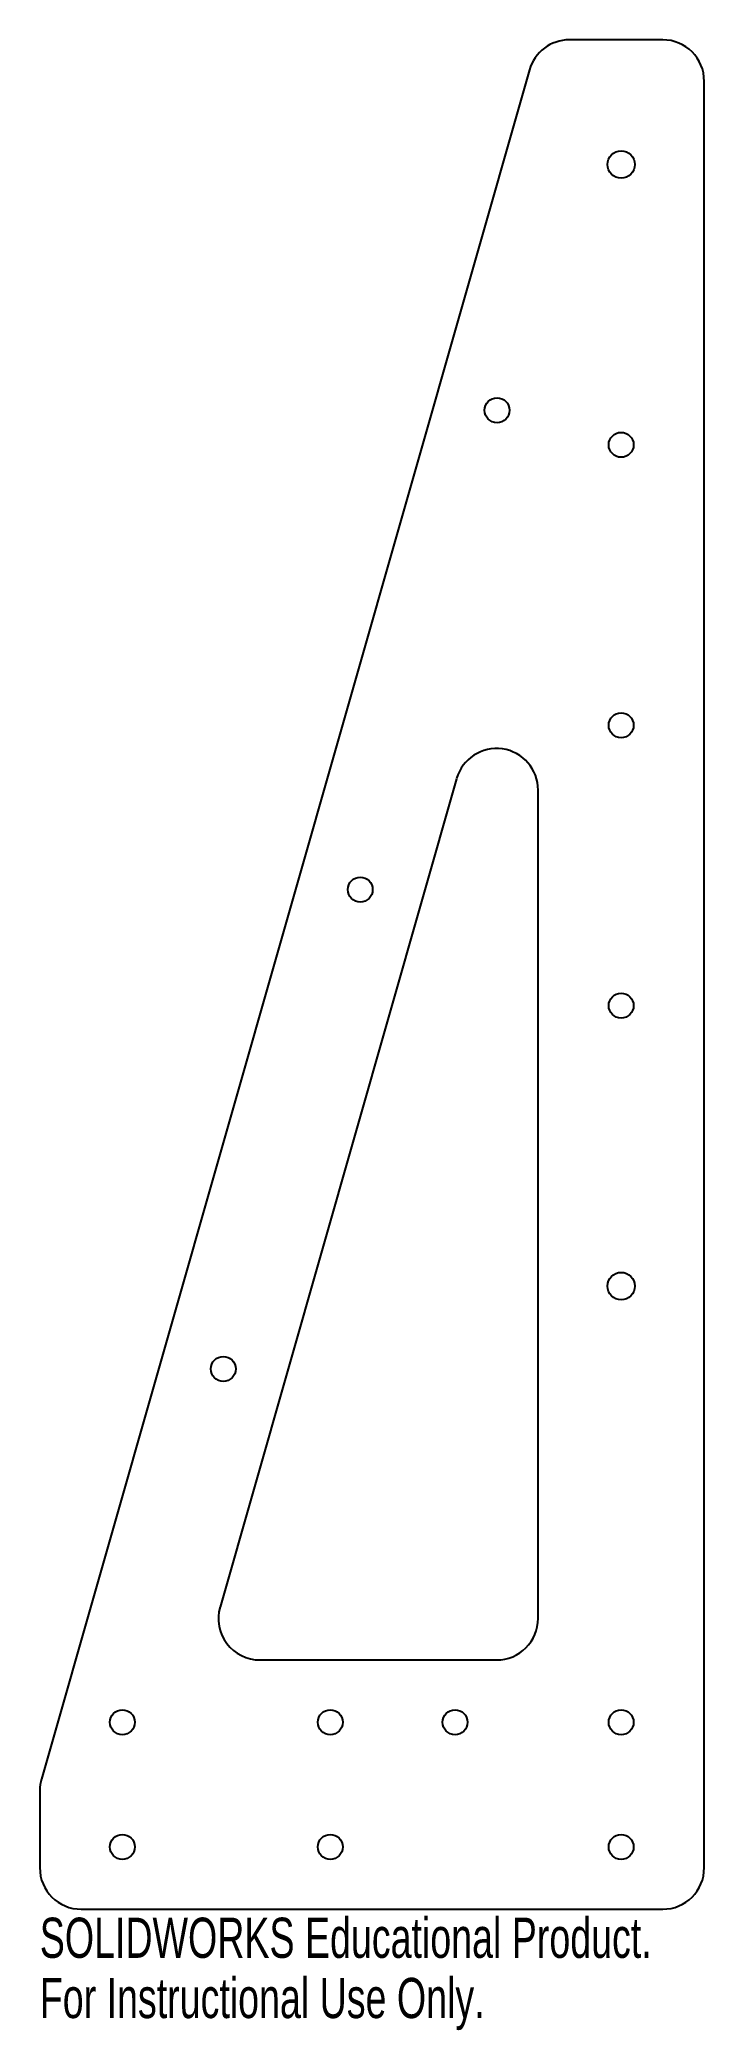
# Model space of a CAD drawing. Header units: millimetres. Extents: x -80 to 0, y -30 to 210.
import ezdxf

# ---------------------------------------------------------------- set-up
doc = ezdxf.new("R2010")
doc.units = ezdxf.units.MM
doc.styles.add('SLDTEXTSTYLE0', font='TXT', dxfattribs={"width": 0.7})

msp = doc.modelspace()

# ---------------------------------------------------------------- linework, layer by layer
at = {"color": 7, "linetype": 'Continuous', "lineweight": 25}
for p, q in [((-5, 210), (-16.23, 210)), ((-21.04, 206.37), (-79.81, 0.67)), ((0, -10), (0, 205)), ((-29.81, 121.07), (-58.29, 21.37)), ((-20, 20), (-20, 119.7)), ((-53.49, 15), (-25, 15)), ((-80, -0.7), (-80, -10)), ((-75, -15), (-5, -15))]:
    msp.add_line(p, q, dxfattribs=at)
for centre, radius in [((-10, 195), 1.65), ((-24.94, 165.41), 1.5), ((-10, 161.25), 1.5), ((-10, 127.5), 1.5), ((-41.42, 107.72), 1.5), ((-10, 93.75), 1.5), ((-10, 60), 1.65), ((-57.91, 50.03), 1.5), ((-70.06, 7.5), 1.5), ((-45.03, 7.5), 1.5), ((-30, 7.5), 1.5), ((-10, 7.5), 1.5), ((-70.06, -7.5), 1.5), ((-45.03, -7.5), 1.5), ((-10, -7.5), 1.5)]:
    msp.add_circle(centre, radius, dxfattribs=at)
for centre, start, end in [((-16.23, 205), 90, 164.0546), ((-5, 205), 0, 90), ((-25, 119.7), 0, 164.0546), ((-53.49, 20), 164.0546, 270), ((-25, 20), 270, 0), ((-75, -0.7), 164.0546, 180), ((-75, -10), 180, 270), ((-5, -10), 270, 0)]:
    msp.add_arc(centre, 5, start, end, dxfattribs=at)

# ---------------------------------------------------------------- texts
at = {"color": 7, "linetype": 'Continuous', "char_height": 4.8336, "attachment_point": 1, "style": 'SLDTEXTSTYLE0'}
for s, insert in [('SOLIDWORKS Educational Product.', (-80, -16.02)), ('For Instructional Use Only.', (-80, -23.27))]:
    msp.add_mtext(s, dxfattribs=dict(at, insert=insert))

doc.saveas('drawing.dxf')
